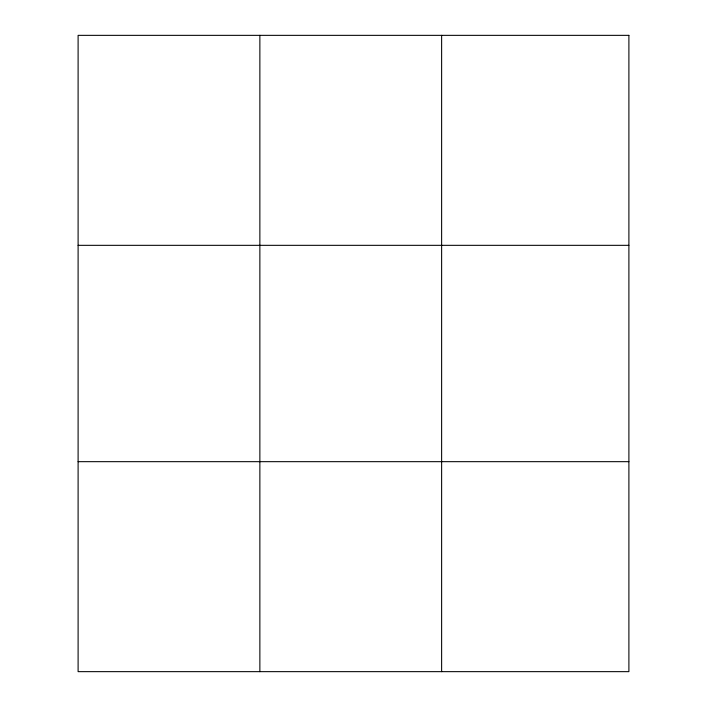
<?xml version="1.0" encoding="UTF-8"?>
<svg xmlns="http://www.w3.org/2000/svg" width="707" height="707" viewBox="0 0 707 707"><rect width="100%" height="100%" fill="white"/><g stroke="black" fill="none" stroke-linecap="round" stroke-linejoin="round"><path stroke-width="1.06" d="M259.867 671.65L259.867 35.35M441.628 671.65L441.628 35.35M78.106 245.329L628.894 245.329M78.106 461.671L628.894 461.671M628.894 35.35L628.894 671.65L78.106 671.65L78.106 35.35L628.894 35.35"/></g></svg>
